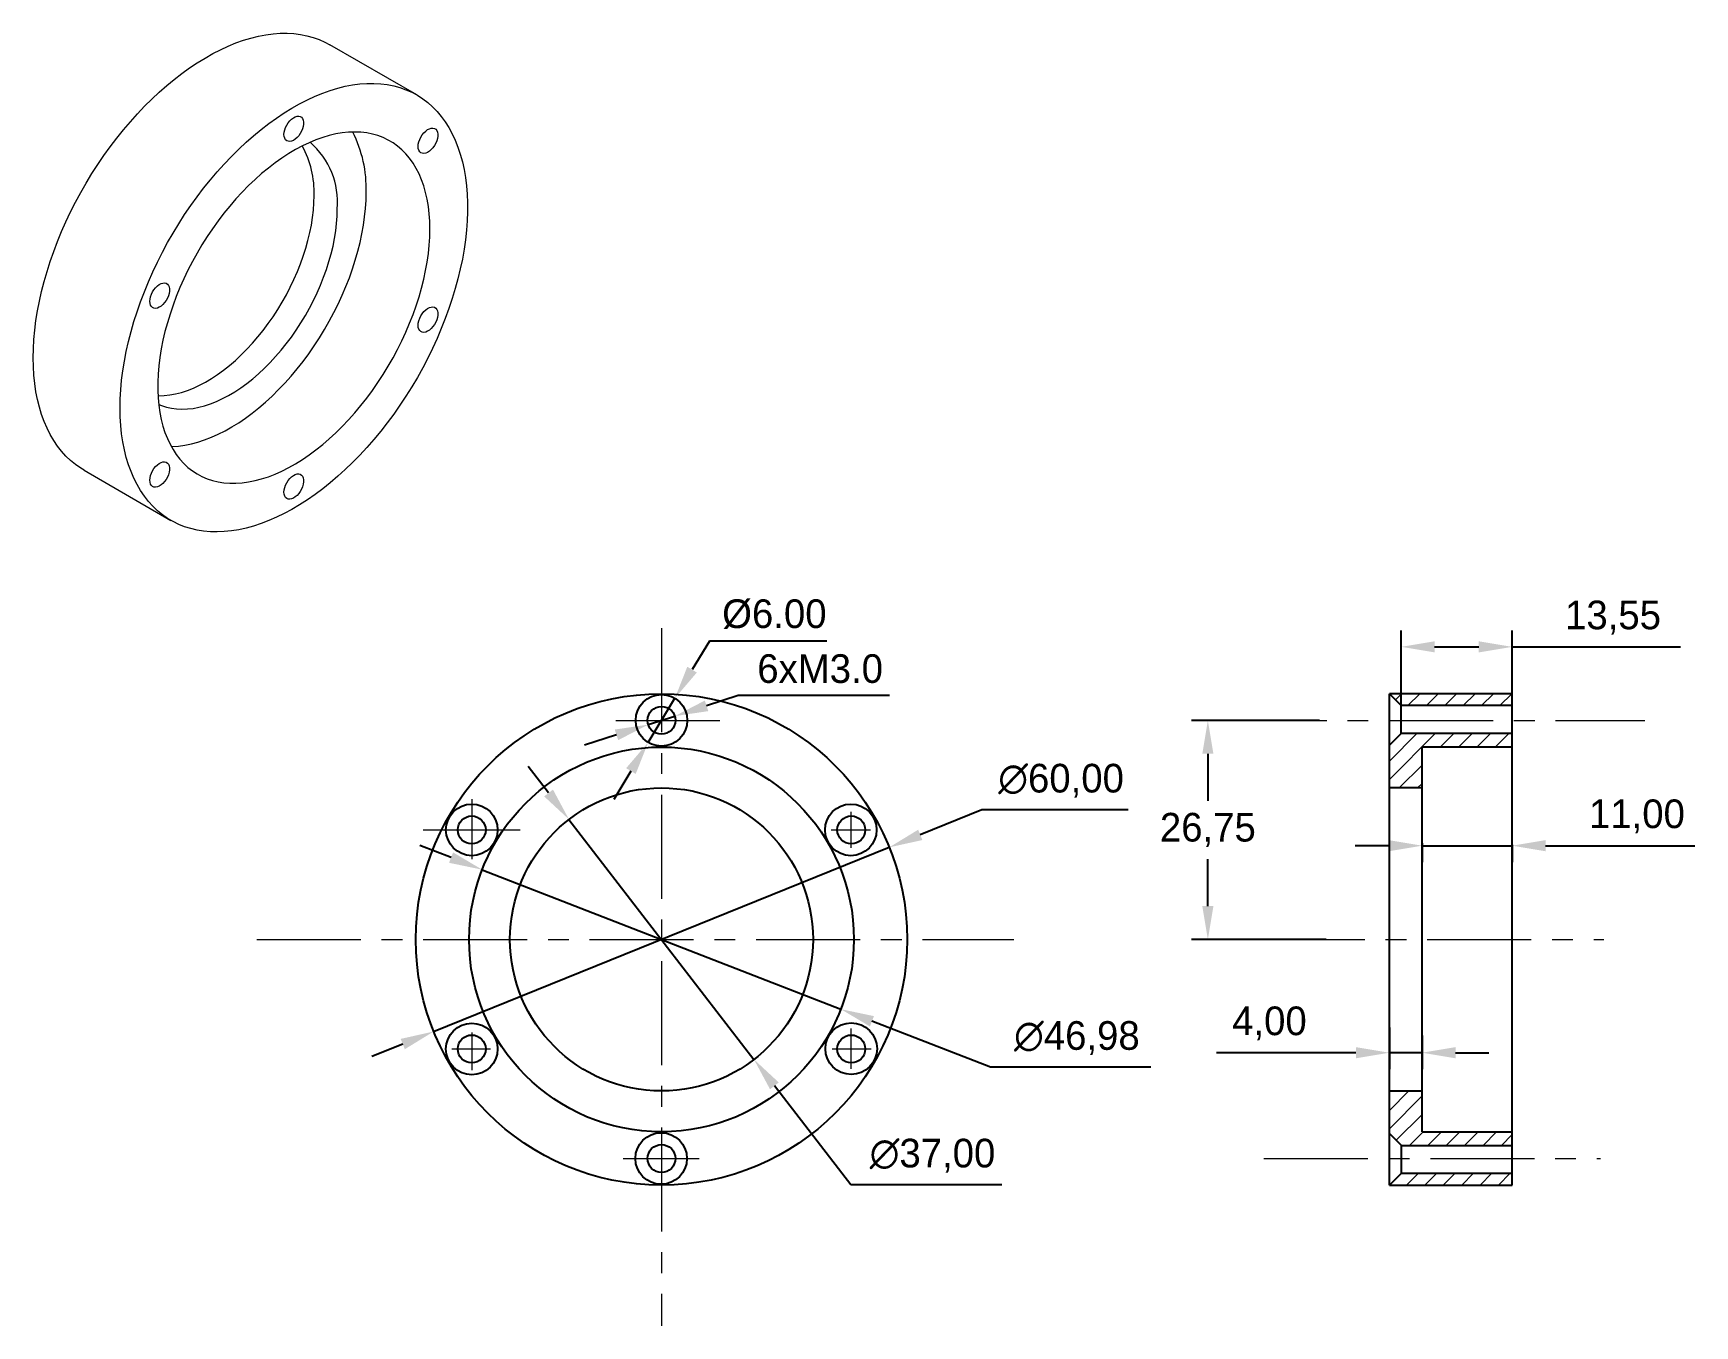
# Model space of a CAD drawing. Header units: millimetres. Extents: x 48 to 251, y 95 to 253.
import ezdxf

# ---------------------------------------------------------------- set-up
doc = ezdxf.new("R2010")
doc.units = ezdxf.units.MM
doc.header["$PDSIZE"] = -1
doc.linetypes.add('CENTERX2', pattern=[20.32, 12.7, -2.54, 2.54, -2.54])
doc.layers.add('中心线层', color=1, linetype='CENTERX2', lineweight=15)
doc.layers.add('文字层', color=3, linetype='Continuous', lineweight=15)
doc.dimstyles.new('ISO-25', dxfattribs={"dimtxt": 2.5, "dimasz": 2.5, "dimexe": 1.25, "dimexo": 0.625, "dimtad": 1, "dimtxsty": 'Standard', "dimcen": 2.5, "dimadec": 0, "dimazin": 0, "dimtfac": 1, "dimtmove": 0, "dimatfit": 3, "dimfxl": 1, "dimarcsym": 0})

# ---------------------------------------------------------------- blocks, each defined once
blk = doc.blocks.new('*D8')
at = {"layer": 'Defpoints', "color": 0, "transparency": 16777216}
for p in [(113.32, 156.97), (135.91, 127.66)]:
    blk.add_point(p, dxfattribs=at)
at = {"layer": '文字层', "color": 0, "lineweight": -2, "transparency": 16777216}
for p, q in [((110.83, 160.2), (108.34, 163.43)), ((113.32, 156.97), (135.91, 127.66)), ((147.73, 112.34), (138.4, 124.43)), ((166.17, 112.34), (147.73, 112.34))]:
    blk.add_line(p, q, dxfattribs=at)
at = {"layer": '文字层', "color": 0, "transparency": 16777216}
for points in [[(111.37, 160.61), (110.29, 159.78), (113.32, 156.97)], [(138.94, 124.85), (137.87, 124.02), (135.91, 127.66)]]:
    blk.add_solid(points, dxfattribs=at)
at = {"layer": '文字层', "color": 0, "transparency": 16777216, "insert": (157.71, 115.9), "char_height": 3.5, "attachment_point": 5}
blk.add_mtext('∅37,00', dxfattribs=at)
blk = doc.blocks.new('*D9')
at = {"layer": 'Defpoints', "color": 0, "transparency": 16777216}
for p in [(102.73, 150.83), (146.51, 133.8)]:
    blk.add_point(p, dxfattribs=at)
at = {"layer": '文字层', "color": 0, "lineweight": -2, "transparency": 16777216}
for p, q in [((98.92, 152.31), (95.12, 153.79)), ((102.73, 150.83), (146.51, 133.8)), ((164.77, 126.7), (150.31, 132.32)), ((184.38, 126.7), (164.77, 126.7))]:
    blk.add_line(p, q, dxfattribs=at)
at = {"layer": '文字层', "color": 0, "transparency": 16777216}
for points in [[(99.17, 152.94), (98.68, 151.67), (102.73, 150.83)], [(150.56, 132.95), (150.07, 131.69), (146.51, 133.8)]]:
    blk.add_solid(points, dxfattribs=at)
at = {"layer": '文字层', "color": 0, "transparency": 16777216, "insert": (175.34, 130.26), "char_height": 3.5, "attachment_point": 5}
blk.add_mtext('∅46,98', dxfattribs=at)
blk = doc.blocks.new('*D10')
at = {"layer": 'Defpoints', "color": 0, "transparency": 16777216}
for p in [(152.43, 153.56), (96.8, 131.07)]:
    blk.add_point(p, dxfattribs=at)
at = {"layer": '文字层', "color": 0, "lineweight": -2, "transparency": 16777216}
for p, q in [((163.72, 158.12), (156.22, 155.08)), ((181.58, 158.12), (163.72, 158.12)), ((96.8, 131.07), (152.43, 153.56)), ((93.02, 129.54), (89.24, 128.01))]:
    blk.add_line(p, q, dxfattribs=at)
at = {"layer": '文字层', "color": 0, "transparency": 16777216}
for points in [[(155.96, 155.71), (156.47, 154.45), (152.43, 153.56)], [(92.77, 130.17), (93.28, 128.91), (96.8, 131.07)]]:
    blk.add_solid(points, dxfattribs=at)
at = {"layer": '文字层', "color": 0, "transparency": 16777216, "insert": (173.41, 161.68), "char_height": 3.5, "attachment_point": 5}
blk.add_mtext('∅60,00', dxfattribs=at)
blk = doc.blocks.new('*D12')
at = {"layer": 'Defpoints', "color": 0, "transparency": 16777216}
for p in [(217.49, 154.06), (228.49, 153.85), (228.49, 153.76)]:
    blk.add_point(p, dxfattribs=at)
at = {"layer": '文字层', "color": 0, "lineweight": -2, "transparency": 16777216}
for p, q in [((213.41, 153.76), (209.33, 153.76)), ((217.49, 154.06), (217.49, 151.76)), ((217.49, 153.76), (228.49, 153.76)), ((228.49, 153.85), (228.49, 151.76)), ((232.57, 153.76), (250.78, 153.76))]:
    blk.add_line(p, q, dxfattribs=at)
at = {"layer": '文字层', "color": 0, "transparency": 16777216}
for points in [[(213.41, 154.44), (213.41, 153.08), (217.49, 153.76)], [(232.57, 154.44), (232.57, 153.08), (228.49, 153.76)]]:
    blk.add_solid(points, dxfattribs=at)
at = {"layer": '文字层', "color": 0, "transparency": 16777216, "insert": (243.72, 157.33), "char_height": 3.5, "attachment_point": 5}
blk.add_mtext('11,00', dxfattribs=at)
blk = doc.blocks.new('*D14')
at = {"layer": 'Defpoints', "color": 0, "transparency": 16777216}
for p in [(204.98, 169.06), (191.33, 142.31), (205.77, 142.31)]:
    blk.add_point(p, dxfattribs=at)
at = {"layer": '文字层', "color": 0, "lineweight": -2, "transparency": 16777216}
for p, q in [((204.98, 169.06), (189.33, 169.06)), ((191.33, 164.98), (191.33, 159.25)), ((191.33, 146.39), (191.33, 152.12)), ((205.77, 142.31), (189.33, 142.31))]:
    blk.add_line(p, q, dxfattribs=at)
at = {"layer": '文字层', "color": 0, "transparency": 16777216}
for points in [[(190.65, 164.98), (192.01, 164.98), (191.33, 169.06)], [(190.65, 146.39), (192.01, 146.39), (191.33, 142.31)]]:
    blk.add_solid(points, dxfattribs=at)
at = {"layer": '文字层', "color": 0, "transparency": 16777216, "insert": (191.33, 155.69), "char_height": 3.5, "attachment_point": 5}
blk.add_mtext('26,75', dxfattribs=at)
blk = doc.blocks.new('*D15')
at = {"layer": 'Defpoints', "color": 0, "transparency": 16777216}
for p in [(213.49, 131.56), (217.49, 130.57), (213.49, 128.48)]:
    blk.add_point(p, dxfattribs=at)
at = {"layer": '文字层', "color": 0, "lineweight": -2, "transparency": 16777216}
for p, q in [((213.49, 131.56), (213.49, 126.48)), ((217.49, 130.57), (217.49, 126.48)), ((209.41, 128.48), (192.37, 128.48)), ((217.49, 128.48), (213.49, 128.48)), ((221.57, 128.48), (225.65, 128.48))]:
    blk.add_line(p, q, dxfattribs=at)
at = {"layer": '文字层', "color": 0, "transparency": 16777216}
for points in [[(209.41, 129.16), (209.41, 127.8), (213.49, 128.48)], [(221.57, 129.16), (221.57, 127.8), (217.49, 128.48)]]:
    blk.add_solid(points, dxfattribs=at)
at = {"layer": '文字层', "color": 0, "transparency": 16777216, "insert": (198.85, 132.05), "char_height": 3.5, "attachment_point": 5}
blk.add_mtext('4,00', dxfattribs=at)
blk = doc.blocks.new('*D17')
at = {"layer": 'Defpoints', "color": 0, "transparency": 16777216}
for p in [(126.25, 171.76), (122.99, 166.37)]:
    blk.add_point(p, dxfattribs=at)
at = {"layer": '文字层', "color": 0, "lineweight": -2, "transparency": 16777216}
for p, q in [((130.46, 178.75), (128.35, 175.26)), ((144.82, 178.75), (130.46, 178.75)), ((122.99, 166.37), (126.25, 171.76)), ((120.89, 162.87), (118.78, 159.38))]:
    blk.add_line(p, q, dxfattribs=at)
at = {"layer": '文字层', "color": 0, "transparency": 16777216}
for points in [[(127.77, 175.61), (128.93, 174.9), (126.25, 171.76)], [(120.3, 163.22), (121.47, 162.52), (122.99, 166.37)]]:
    blk.add_solid(points, dxfattribs=at)
at = {"layer": '文字层', "color": 0, "transparency": 16777216, "insert": (138.4, 182.02), "char_height": 3.5, "attachment_point": 5}
blk.add_mtext('%%C6.00', dxfattribs=at)
blk = doc.blocks.new('*D18')
at = {"layer": 'Defpoints', "color": 0, "transparency": 16777216}
for p in [(123, 168.54), (126.24, 169.58)]:
    blk.add_point(p, dxfattribs=at)
at = {"layer": '文字层', "color": 0, "lineweight": -2, "transparency": 16777216}
for p, q in [((134, 172.09), (130.12, 170.83)), ((152.44, 172.09), (134, 172.09)), ((123, 168.54), (126.24, 169.58)), ((119.12, 167.29), (115.23, 166.04))]:
    blk.add_line(p, q, dxfattribs=at)
at = {"layer": '文字层', "color": 0, "transparency": 16777216}
for points in [[(129.91, 171.48), (130.33, 170.19), (126.24, 169.58)], [(118.91, 167.94), (119.33, 166.65), (123, 168.54)]]:
    blk.add_solid(points, dxfattribs=at)
at = {"layer": '文字层', "color": 0, "transparency": 16777216, "insert": (143.99, 175.36), "char_height": 3.5, "attachment_point": 5}
blk.add_mtext('6xM3.0', dxfattribs=at)
blk = doc.blocks.new('*D19')
at = {"layer": 'Defpoints', "color": 0, "transparency": 16777216}
for p in [(228.49, 178.04), (214.94, 169.16), (228.49, 169.81)]:
    blk.add_point(p, dxfattribs=at)
at = {"layer": '文字层', "color": 0, "lineweight": -2, "transparency": 16777216}
for p, q in [((214.94, 169.16), (214.94, 180.04)), ((228.49, 169.81), (228.49, 180.04)), ((219.02, 178.04), (224.41, 178.04)), ((228.49, 178.04), (249.04, 178.04))]:
    blk.add_line(p, q, dxfattribs=at)
at = {"layer": '文字层', "color": 0, "transparency": 16777216}
for points in [[(219.02, 178.72), (219.02, 177.36), (214.94, 178.04)], [(224.41, 178.72), (224.41, 177.36), (228.49, 178.04)]]:
    blk.add_solid(points, dxfattribs=at)
at = {"layer": '文字层', "color": 0, "transparency": 16777216, "insert": (240.8, 181.61), "char_height": 3.5, "attachment_point": 5}
blk.add_mtext('13,55', dxfattribs=at)

msp = doc.modelspace()

# ---------------------------------------------------------------- hatches: boundary and pattern name
at = {"layer": '文字层'}
h = msp.add_hatch(dxfattribs=at)
h.set_pattern_fill('ANSI31', color=256, scale=0.5)
h.paths.add_polyline_path([(228.491, 165.804), (228.491, 167.464), (214.944, 167.464), (213.491, 166.014), (213.491, 160.814), (217.491, 160.814), (217.491, 165.804)])
h.paths.add_polyline_path([(228.491, 170.864), (228.491, 172.314), (213.491, 172.314), (214.942, 170.864)])
h.paths.add_polyline_path([(214.972, 117.164), (228.491, 117.164), (228.491, 118.824), (217.491, 118.824), (217.491, 123.814), (213.491, 123.814), (213.491, 118.614)])
h.paths.add_polyline_path([(214.974, 113.764), (213.491, 112.314), (228.491, 112.314), (228.491, 113.764)])

# ---------------------------------------------------------------- linework, layer by layer
at = {"color": 7, "linetype": 'Continuous', "lineweight": 15}
for p, q in [((94.725, 245.438), (84.118, 251.561)), ((54.121, 199.598), (64.728, 193.475))]:
    msp.add_line(p, q, dxfattribs=at)
at = {"color": 7, "linetype": 'Continuous', "lineweight": 25}
for p, q in [((228.491, 172.314), (213.491, 172.314)), ((213.491, 142.314), (213.491, 172.314)), ((228.491, 170.864), (214.942, 170.864)), ((214.944, 167.464), (214.942, 170.864)), ((228.491, 142.314), (228.491, 172.314)), ((228.491, 167.464), (214.944, 167.464)), ((217.491, 142.314), (217.491, 165.804)), ((228.491, 165.804), (217.491, 165.804)), ((217.491, 160.814), (213.491, 160.814)), ((213.491, 112.314), (213.491, 142.314)), ((217.491, 118.824), (217.491, 142.314)), ((228.491, 112.314), (228.491, 142.314)), ((213.491, 123.814), (217.491, 123.814)), ((217.491, 118.824), (228.491, 118.824)), ((214.974, 113.764), (214.972, 117.164)), ((214.972, 117.164), (228.491, 117.164)), ((214.974, 113.764), (228.491, 113.764)), ((213.491, 112.314), (228.491, 112.314))]:
    msp.add_line(p, q, dxfattribs=at)
at = {"lineweight": 25}
for p, q in [((213.491, 172.314), (214.942, 170.864)), ((213.491, 166.014), (214.944, 167.464)), ((213.491, 118.614), (214.972, 117.164)), ((213.491, 112.314), (214.974, 113.764))]:
    msp.add_line(p, q, dxfattribs=at)
at = {"color": 7, "linetype": 'Continuous', "lineweight": 15, "flags": 128}
for points in [[(47.906, 213.333), (47.928, 214.437), (47.991, 215.562), (48.096, 216.708), (48.243, 217.871), (48.431, 219.049), (48.66, 220.24), (48.93, 221.442), (49.24, 222.652), (49.59, 223.868), (49.978, 225.087), (50.404, 226.308), (50.868, 227.527), (51.368, 228.741), (51.902, 229.95), (52.472, 231.15), (53.074, 232.339), (53.708, 233.515), (54.372, 234.674), (55.066, 235.816), (55.788, 236.938), (56.536, 238.036), (57.31, 239.111), (58.106, 240.158), (58.925, 241.176), (59.764, 242.163), (60.621, 243.118), (61.496, 244.037), (62.385, 244.92), (63.288, 245.765), (64.202, 246.569), (65.126, 247.332), (66.058, 248.052), (66.996, 248.727), (67.939, 249.356), (68.883, 249.938), (69.829, 250.471), (70.772, 250.955), (71.713, 251.389), (72.648, 251.771), (73.576, 252.102), (74.496, 252.38), (75.405, 252.604), (76.301, 252.775), (77.183, 252.892), (78.049, 252.955), (78.897, 252.963), (79.726, 252.917), (80.534, 252.817), (81.319, 252.662), (82.08, 252.454), (82.816, 252.192), (83.524, 251.878), (84.118, 251.561)], [(58.513, 207.21), (58.534, 208.314), (58.597, 209.439), (58.702, 210.585), (58.849, 211.748), (59.037, 212.926), (59.267, 214.117), (59.537, 215.319), (59.847, 216.529), (60.196, 217.745), (60.585, 218.964), (61.011, 220.185), (61.474, 221.403), (61.974, 222.618), (62.509, 223.827), (63.078, 225.027), (63.68, 226.216), (64.314, 227.392), (64.979, 228.551), (65.673, 229.693), (66.395, 230.815), (67.143, 231.913), (67.916, 232.988), (68.713, 234.035), (69.532, 235.053), (70.37, 236.04), (71.228, 236.995), (72.102, 237.914), (72.992, 238.797), (73.894, 239.642), (74.809, 240.446), (75.733, 241.209), (76.665, 241.929), (77.603, 242.604), (78.545, 243.233), (79.49, 243.815), (80.435, 244.348), (81.379, 244.832), (82.319, 245.266), (83.255, 245.648), (84.183, 245.979), (85.102, 246.256), (86.011, 246.481), (86.908, 246.652), (87.79, 246.769), (88.656, 246.831), (89.504, 246.84), (90.333, 246.794), (91.141, 246.693), (91.926, 246.539), (92.687, 246.331), (93.422, 246.069), (94.13, 245.755), (94.81, 245.388), (95.459, 244.97), (96.077, 244.502), (96.663, 243.983), (97.215, 243.416), (97.733, 242.801), (98.214, 242.14), (98.659, 241.434), (99.067, 240.685), (99.436, 239.893), (99.766, 239.06), (100.056, 238.189), (100.306, 237.28), (100.514, 236.336), (100.682, 235.359), (100.808, 234.35), (100.892, 233.311), (100.934, 232.245), (100.934, 231.154), (100.892, 230.039), (100.808, 228.903), (100.682, 227.749), (100.514, 226.578), (100.306, 225.393), (100.056, 224.196), (99.766, 222.99), (99.436, 221.776), (99.067, 220.558), (98.659, 219.338), (98.214, 218.118), (97.733, 216.901), (97.215, 215.689), (96.663, 214.484), (96.077, 213.29), (95.459, 212.107), (94.81, 210.939), (94.13, 209.788), (93.422, 208.656), (92.687, 207.546), (91.926, 206.459), (91.141, 205.398), (90.333, 204.365), (89.504, 203.362), (88.656, 202.391), (87.79, 201.454), (86.908, 200.552), (86.011, 199.688), (85.102, 198.863), (84.183, 198.08), (83.255, 197.338), (82.319, 196.641), (81.379, 195.989), (80.435, 195.383), (79.49, 194.825), (78.545, 194.316), (77.603, 193.857), (76.665, 193.449), (75.733, 193.093), (74.809, 192.789), (73.894, 192.537), (72.992, 192.34), (72.102, 192.196), (71.228, 192.106), (70.37, 192.07), (69.532, 192.089), (68.713, 192.162), (67.916, 192.29), (67.143, 192.471), (66.395, 192.706), (65.673, 192.994), (64.979, 193.334), (64.314, 193.727), (63.68, 194.17), (63.078, 194.664), (62.509, 195.207), (61.974, 195.798), (61.474, 196.436), (61.011, 197.12), (60.585, 197.848), (60.196, 198.619), (59.847, 199.431), (59.537, 200.283), (59.267, 201.174), (59.037, 202.1), (58.849, 203.061), (58.702, 204.054), (58.597, 205.079), (58.534, 206.131), (58.513, 207.21)], [(78.524, 240.605), (78.546, 240.88), (78.61, 241.171), (78.715, 241.466), (78.856, 241.755), (79.029, 242.027), (79.227, 242.273), (79.443, 242.484), (79.669, 242.652), (79.897, 242.772), (80.119, 242.838), (80.327, 242.848), (80.513, 242.802), (80.671, 242.702), (80.795, 242.552), (80.88, 242.356), (80.923, 242.122), (80.923, 241.858), (80.88, 241.574), (80.795, 241.28), (80.671, 240.986), (80.513, 240.704), (80.327, 240.444), (80.119, 240.214), (79.897, 240.024), (79.669, 239.879), (79.443, 239.786), (79.227, 239.748), (79.029, 239.766), (78.856, 239.839), (78.715, 239.965), (78.61, 240.139), (78.546, 240.355), (78.524, 240.605)], [(96.337, 229.046), (96.316, 229.997), (96.253, 230.922), (96.149, 231.818), (96.002, 232.683), (95.815, 233.515), (95.587, 234.31), (95.319, 235.069), (95.012, 235.788), (94.666, 236.465), (94.282, 237.1), (93.862, 237.69), (93.406, 238.234), (92.915, 238.731), (92.391, 239.179), (91.835, 239.577), (91.248, 239.925), (90.633, 240.22), (89.989, 240.463), (89.32, 240.653), (88.627, 240.79), (87.911, 240.873), (87.174, 240.901), (86.419, 240.876), (85.647, 240.796), (84.859, 240.662), (84.059, 240.475), (83.248, 240.235), (82.428, 239.942), (81.601, 239.598), (80.769, 239.202), (79.935, 238.757), (79.1, 238.263), (78.267, 237.721), (77.437, 237.134), (76.614, 236.501), (75.798, 235.826), (74.992, 235.109), (74.198, 234.353), (73.418, 233.559), (72.654, 232.729), (71.908, 231.866), (71.181, 230.972), (70.476, 230.048), (69.795, 229.098), (69.138, 228.124), (68.508, 227.127), (67.907, 226.111), (67.336, 225.079), (66.795, 224.032), (66.288, 222.973), (65.814, 221.906), (65.376, 220.832), (64.974, 219.755), (64.609, 218.678), (64.282, 217.602), (63.994, 216.531), (63.746, 215.467), (63.539, 214.413), (63.372, 213.372), (63.247, 212.347), (63.163, 211.339), (63.121, 210.352), (63.121, 209.388), (63.163, 208.45), (63.247, 207.539), (63.372, 206.658), (63.539, 205.81), (63.746, 204.996), (63.994, 204.218), (64.282, 203.479), (64.609, 202.781), (64.974, 202.124), (65.376, 201.512), (65.814, 200.944), (66.288, 200.424), (66.795, 199.951), (67.336, 199.528), (67.907, 199.155), (68.508, 198.834), (69.138, 198.564), (69.795, 198.348), (70.476, 198.184), (71.181, 198.075), (71.908, 198.019), (72.654, 198.018), (73.418, 198.07), (74.198, 198.177), (74.992, 198.337), (75.798, 198.551), (76.614, 198.818), (77.437, 199.137), (78.267, 199.507), (79.1, 199.927), (79.935, 200.397), (80.769, 200.915), (81.601, 201.48), (82.428, 202.09), (83.248, 202.744), (84.059, 203.44), (84.859, 204.177), (85.647, 204.952), (86.419, 205.764), (87.174, 206.611), (87.911, 207.49), (88.627, 208.399), (89.32, 209.336), (89.989, 210.299), (90.633, 211.285), (91.248, 212.291), (91.835, 213.316), (92.391, 214.356), (92.915, 215.409), (93.406, 216.472), (93.862, 217.543), (94.282, 218.619), (94.666, 219.696), (95.012, 220.774), (95.319, 221.847), (95.587, 222.915), (95.815, 223.974), (96.002, 225.022), (96.149, 226.055), (96.253, 227.072), (96.316, 228.07), (96.337, 229.046)], [(94.905, 239.14), (94.927, 239.415), (94.991, 239.706), (95.096, 240.001), (95.237, 240.29), (95.41, 240.562), (95.608, 240.809), (95.824, 241.02), (96.05, 241.188), (96.278, 241.307), (96.5, 241.373), (96.708, 241.383), (96.894, 241.338), (97.052, 241.238), (97.176, 241.087), (97.261, 240.891), (97.304, 240.657), (97.304, 240.393), (97.261, 240.109), (97.176, 239.815), (97.052, 239.522), (96.894, 239.239), (96.708, 238.979), (96.5, 238.749), (96.278, 238.559), (96.05, 238.415), (95.824, 238.322), (95.608, 238.283), (95.41, 238.301), (95.237, 238.374), (95.096, 238.5), (94.991, 238.674), (94.927, 238.89), (94.905, 239.14)], [(64.755, 202.504), (64.876, 202.508), (65.64, 202.56), (66.42, 202.667), (67.214, 202.828), (68.02, 203.041), (68.836, 203.308), (69.659, 203.627), (70.489, 203.997), (71.322, 204.417), (72.157, 204.887), (72.991, 205.405), (73.823, 205.97), (74.65, 206.58), (75.47, 207.234), (76.281, 207.93), (77.081, 208.667), (77.868, 209.442), (78.641, 210.254), (79.396, 211.101), (80.133, 211.98), (80.849, 212.889), (81.542, 213.826), (82.211, 214.789), (82.855, 215.775), (83.47, 216.782), (84.057, 217.806), (84.613, 218.846), (85.137, 219.899), (85.628, 220.963), (86.084, 222.033), (86.504, 223.109), (86.888, 224.187), (87.234, 225.264), (87.541, 226.338), (87.809, 227.405), (88.037, 228.464), (88.224, 229.512), (88.37, 230.545), (88.475, 231.562), (88.538, 232.56), (88.559, 233.536)], [(63.148, 208.692), (63.23, 208.691), (63.901, 208.715), (64.588, 208.793), (65.289, 208.924), (66.003, 209.109), (66.727, 209.347), (67.458, 209.637), (68.195, 209.977), (68.935, 210.368), (69.675, 210.808), (70.413, 211.294), (71.148, 211.827), (71.876, 212.403), (72.595, 213.022), (73.303, 213.681), (73.997, 214.378), (74.676, 215.111), (75.337, 215.878), (75.978, 216.676), (76.598, 217.502), (77.193, 218.354), (77.762, 219.229), (78.304, 220.125), (78.816, 221.038), (79.298, 221.965), (79.746, 222.904), (80.161, 223.852), (80.54, 224.805), (80.883, 225.761), (81.188, 226.716), (81.454, 227.667), (81.681, 228.612), (81.867, 229.547), (82.013, 230.47), (82.117, 231.376), (82.18, 232.264), (82.201, 233.131)], [(63.234, 207.65), (63.587, 207.502), (64.169, 207.311), (64.777, 207.173), (65.407, 207.089), (66.059, 207.058), (66.729, 207.082), (67.416, 207.16), (68.118, 207.291), (68.831, 207.476), (69.555, 207.714), (70.287, 208.004), (71.023, 208.345), (71.763, 208.735), (72.503, 209.175), (73.242, 209.662), (73.976, 210.194), (74.704, 210.771), (75.423, 211.389), (76.131, 212.048), (76.826, 212.746), (77.505, 213.479), (78.166, 214.245), (78.807, 215.043), (79.426, 215.869), (80.021, 216.721), (80.591, 217.596), (81.132, 218.492), (81.645, 219.405), (82.126, 220.332), (82.575, 221.271), (82.989, 222.219), (83.368, 223.172), (83.711, 224.128), (84.016, 225.083), (84.282, 226.035), (84.509, 226.979), (84.696, 227.914), (84.841, 228.837), (84.946, 229.744), (85.009, 230.632), (85.03, 231.498)], [(62.143, 220.227), (62.165, 220.502), (62.229, 220.793), (62.334, 221.088), (62.475, 221.377), (62.648, 221.649), (62.846, 221.895), (63.062, 222.106), (63.288, 222.275), (63.516, 222.394), (63.739, 222.46), (63.946, 222.47), (64.133, 222.425), (64.29, 222.325), (64.414, 222.174), (64.499, 221.978), (64.542, 221.744), (64.542, 221.48), (64.499, 221.196), (64.414, 220.902), (64.29, 220.608), (64.133, 220.326), (63.946, 220.066), (63.739, 219.836), (63.516, 219.646), (63.288, 219.502), (63.062, 219.408), (62.846, 219.37), (62.648, 219.388), (62.475, 219.461), (62.334, 219.587), (62.229, 219.761), (62.165, 219.977), (62.143, 220.227)], [(94.905, 217.298), (94.927, 217.573), (94.991, 217.863), (95.096, 218.158), (95.237, 218.447), (95.41, 218.72), (95.608, 218.966), (95.824, 219.177), (96.05, 219.345), (96.278, 219.464), (96.5, 219.53), (96.708, 219.541), (96.894, 219.495), (97.052, 219.395), (97.176, 219.245), (97.261, 219.049), (97.304, 218.814), (97.304, 218.551), (97.261, 218.266), (97.176, 217.972), (97.052, 217.679), (96.894, 217.397), (96.708, 217.136), (96.5, 216.907), (96.278, 216.716), (96.05, 216.572), (95.824, 216.479), (95.608, 216.441), (95.41, 216.458), (95.237, 216.532), (95.096, 216.657), (94.991, 216.832), (94.927, 217.048), (94.905, 217.298)], [(54.121, 199.598), (53.708, 199.85), (53.074, 200.293), (52.472, 200.787), (51.902, 201.33), (51.368, 201.921), (50.868, 202.559), (50.404, 203.243), (49.978, 203.971), (49.59, 204.742), (49.24, 205.554), (48.93, 206.406), (48.66, 207.297), (48.431, 208.223), (48.243, 209.184), (48.096, 210.178), (47.991, 211.202), (47.928, 212.254), (47.906, 213.333)], [(62.143, 198.385), (62.165, 198.66), (62.229, 198.95), (62.334, 199.245), (62.475, 199.534), (62.648, 199.807), (62.846, 200.053), (63.062, 200.264), (63.288, 200.432), (63.516, 200.551), (63.739, 200.617), (63.946, 200.628), (64.133, 200.582), (64.29, 200.482), (64.414, 200.331), (64.499, 200.136), (64.542, 199.901), (64.542, 199.637), (64.499, 199.353), (64.414, 199.059), (64.29, 198.766), (64.133, 198.484), (63.946, 198.223), (63.739, 197.994), (63.516, 197.803), (63.288, 197.659), (63.062, 197.566), (62.846, 197.528), (62.648, 197.545), (62.475, 197.618), (62.334, 197.744), (62.229, 197.918), (62.165, 198.134), (62.143, 198.385)], [(78.524, 196.92), (78.546, 197.195), (78.61, 197.486), (78.715, 197.781), (78.856, 198.07), (79.029, 198.342), (79.227, 198.588), (79.443, 198.799), (79.669, 198.967), (79.897, 199.087), (80.119, 199.153), (80.327, 199.163), (80.513, 199.117), (80.671, 199.017), (80.795, 198.867), (80.88, 198.671), (80.923, 198.437), (80.923, 198.173), (80.88, 197.889), (80.795, 197.595), (80.671, 197.301), (80.513, 197.019), (80.327, 196.759), (80.119, 196.529), (79.897, 196.339), (79.669, 196.194), (79.443, 196.101), (79.227, 196.063), (79.029, 196.081), (78.856, 196.154), (78.715, 196.28), (78.61, 196.454), (78.546, 196.67), (78.524, 196.92)]]:
    msp.add_lwpolyline(points, dxfattribs=at)
at = {"color": 7, "linetype": 'Continuous', "lineweight": 25}
for centre, radius in [((124.619, 142.314), 30), ((124.619, 169.064), 1.7), ((124.619, 142.314), 23.491), ((124.619, 142.314), 18.5), ((101.453, 155.689), 1.7), ((147.785, 155.689), 1.7), ((101.453, 128.939), 1.7), ((147.785, 128.939), 1.7), ((124.619, 115.564), 1.7)]:
    msp.add_circle(centre, radius, dxfattribs=at)
at = {"lineweight": 25}
for centre in [(124.619, 169.064), (101.453, 155.689), (147.739, 155.689), (101.453, 128.939), (147.785, 128.974), (124.576, 115.564)]:
    msp.add_circle(centre, 3.15, dxfattribs=at)
at = {"color": 7, "linetype": 'Continuous', "lineweight": 15}
for centre, radius, start, end in [((75.443, 232.334), 9.623, 355.0169, 49.41753), ((73.294, 234.001), 15.272, 358.25572, 26.85017), ((70.547, 233.561), 11.662, 357.88634, 28.89246)]:
    msp.add_arc(centre, radius, start, end, dxfattribs=at)
at = {"layer": '中心线层'}
for p, q in [((124.619, 180.308), (124.619, 95.141)), ((119.024, 169.064), (131.779, 169.064)), ((193.137, 169.064), (244.674, 169.064)), ((101.453, 159.426), (101.453, 152.112)), ((147.785, 153.478), (147.785, 157.898)), ((95.511, 155.689), (107.375, 155.689)), ((145.329, 155.689), (150.148, 155.689)), ((75.206, 142.314), (167.644, 142.314)), ((197.798, 142.314), (239.67, 142.314)), ((101.453, 130.93), (101.453, 126.356)), ((147.785, 126.506), (147.785, 131.441)), ((99.03, 128.939), (103.751, 128.939)), ((145.467, 128.939), (150.209, 128.939)), ((119.924, 115.564), (129.228, 115.564)), ((198.176, 115.564), (239.273, 115.564))]:
    msp.add_line(p, q, dxfattribs=at)

# ---------------------------------------------------------------- dimensions: what is measured, and where the dimension line sits
at = {"layer": '文字层'}
for p1, p2, text, picture, middle in [((122.992, 166.366), (126.245, 171.761), '%%C6.00', '*D17', (138.399, 182.023)), ((123.001, 168.543), (126.237, 169.585), '6xM3.0', '*D18', (143.987, 175.359))]:
    dim = msp.add_diameter_dim_2p(p1=p1, p2=p2, text=text, dimstyle='ISO-25', override={"dimtxt": 3.5, "dimasz": 4.08, "dimexe": 2, "dimexo": 0, "dimgap": 1.524, "dimtih": 1, "dimtoh": 1, "dimzin": 0, "dimadec": 2, "dimtzin": 0}, dxfattribs=at)
    dim.commit()
    dim.dimension.update_dxf_attribs({"geometry": picture, "text_midpoint": middle})
for base, p1, p2, picture, middle in [((228.491, 178.042), (214.943, 169.164), (228.491, 169.807), '*D19', (240.803, 181.607)), ((228.491, 153.763), (217.491, 154.059), (228.491, 153.848), '*D12', (243.717, 157.329))]:
    dim = msp.add_linear_dim(base=base, p1=p1, p2=p2, dimstyle='ISO-25', override={"dimtxt": 3.5, "dimasz": 4.08, "dimexe": 2, "dimexo": 0, "dimgap": 1.524, "dimtih": 1, "dimtoh": 1, "dimzin": 0, "dimadec": 2, "dimtzin": 0}, dxfattribs=at)
    dim.commit()
    dim.dimension.update_dxf_attribs({"geometry": picture, "text_midpoint": middle})
dim = msp.add_linear_dim(base=(191.327, 142.314), p1=(204.983, 169.064), p2=(205.765, 142.314), angle=90, dimstyle='ISO-25', override={"dimtxt": 3.5, "dimasz": 4.08, "dimexe": 2, "dimexo": 0, "dimgap": 1.524, "dimtih": 1, "dimtoh": 1, "dimzin": 0, "dimadec": 2, "dimtzin": 0}, dxfattribs=at)
dim.commit()
dim.dimension.update_dxf_attribs({"geometry": '*D14', "text_midpoint": (191.327, 155.689)})
for p1, p2, picture, middle in [((96.804, 131.072), (152.433, 153.555), '*D10', (173.411, 158.117)), ((113.324, 156.965), (135.914, 127.662), '*D8', (157.71, 112.337)), ((102.725, 150.829), (146.512, 133.798), '*D9', (175.336, 126.697))]:
    dim = msp.add_diameter_dim_2p(p1=p1, p2=p2, dimstyle='ISO-25', override={"dimtxt": 3.5, "dimasz": 4.08, "dimexe": 2, "dimexo": 0, "dimgap": 1.524, "dimtih": 1, "dimtoh": 1, "dimzin": 0, "dimadec": 2, "dimtzin": 0}, dxfattribs=at)
    dim.commit()
    dim.dimension.update_dxf_attribs({"geometry": picture, "text_midpoint": middle, "dimtype": 163})
dim = msp.add_linear_dim(base=(213.491, 128.482), p1=(217.491, 130.569), p2=(213.491, 131.555), dimstyle='ISO-25', override={"dimtxt": 3.5, "dimasz": 4.08, "dimexe": 2, "dimexo": 0, "dimgap": 1.524, "dimtih": 1, "dimtoh": 1, "dimzin": 0, "dimadec": 2, "dimtzin": 0}, dxfattribs=at)
dim.commit()
dim.dimension.update_dxf_attribs({"geometry": '*D15', "text_midpoint": (198.849, 128.482), "dimtype": 160})

doc.saveas('drawing.dxf')
